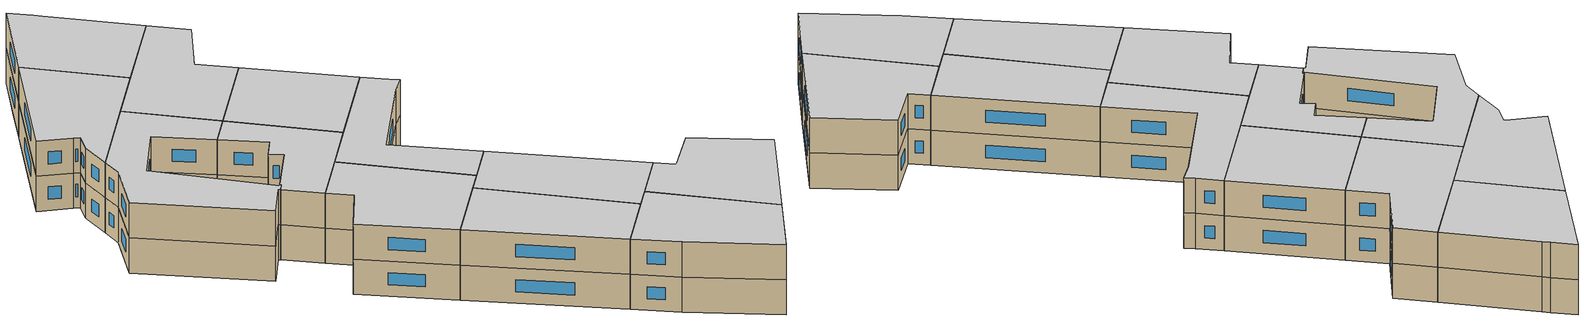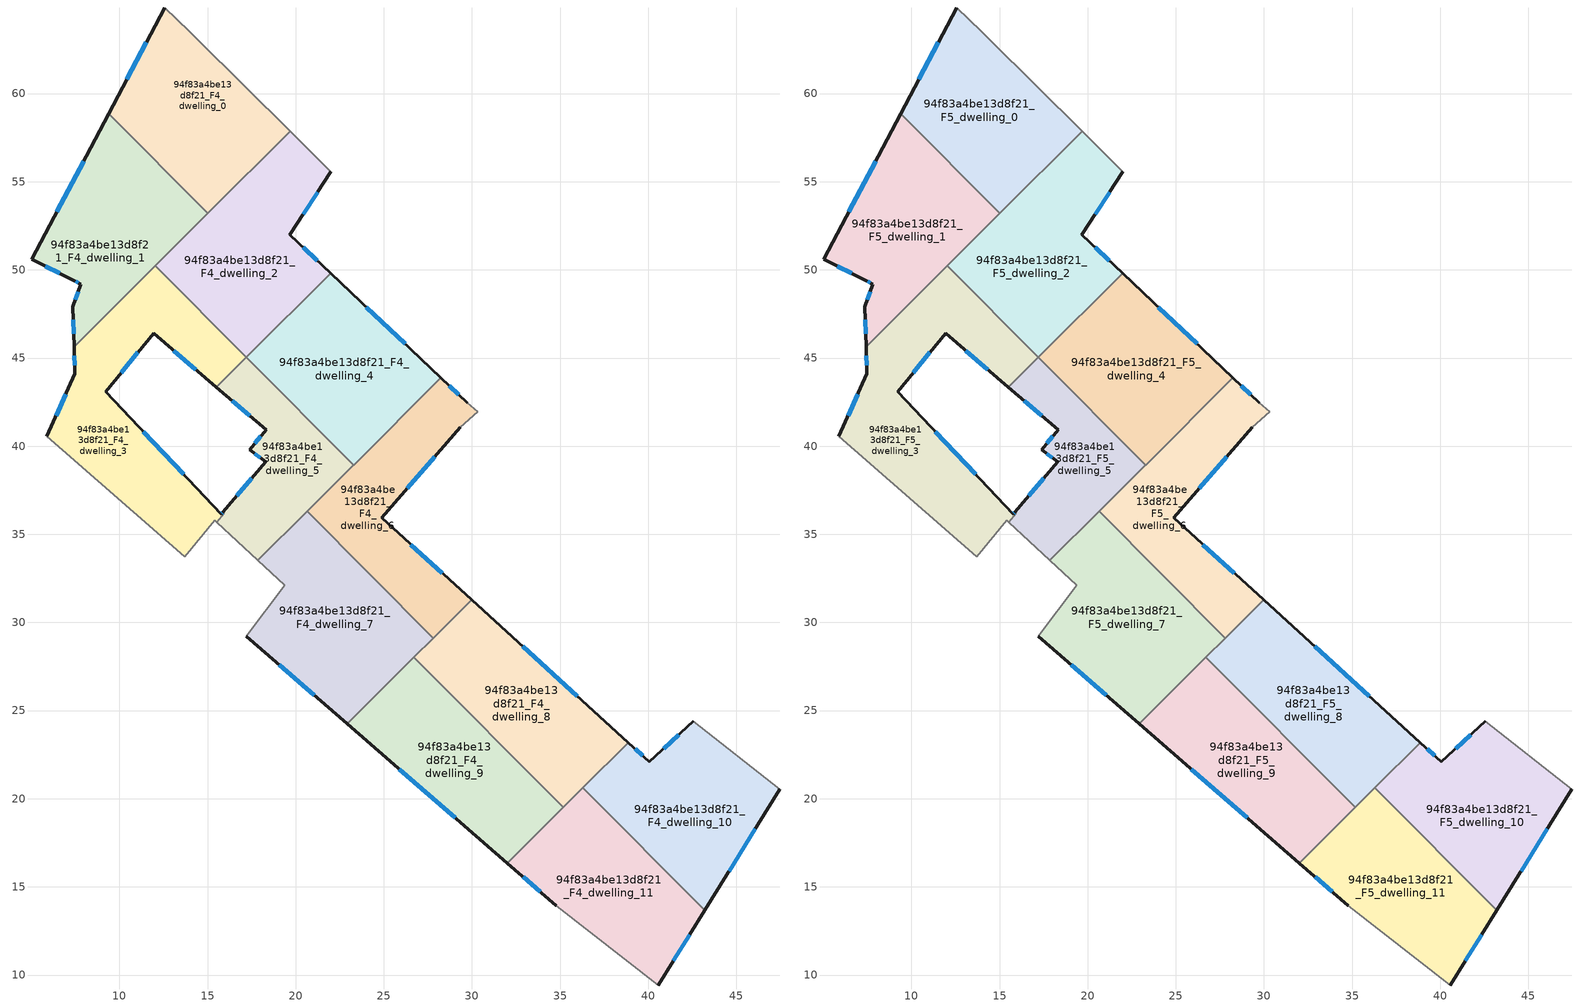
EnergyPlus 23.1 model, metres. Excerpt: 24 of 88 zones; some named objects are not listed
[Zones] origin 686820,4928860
94f83a4be13d8f21_F4_dwelling_0
 floor to 94f83a4be13d8f21_F3_dwelling_0 (EU_floor_Construction): 14.44,63.06 19.69,57.86 16.75,54.93 10.58,61.12 12.56,64.85 13.97,63.53 z12
 floor to 94f83a4be13d8f21_F3_dwelling_1 (EU_floor_Construction): 10.58,61.12 16.75,54.93 15.03,53.21 9.39,58.86 z12
 wall outside (EU_wall_Construction): 12.56,64.85 9.39,58.86 z12:15
 wall to 94f83a4be13d8f21_F4_dwelling_1 (EU_wall_Construction): 9.39,58.86 15.03,53.21 z12:15
 wall adiabatic (EU_wall_Construction): 19.69,57.86 14.44,63.06 13.97,63.53 12.56,64.85 z12:15
 wall to 94f83a4be13d8f21_F4_dwelling_2 (EU_wall_Construction): 15.03,53.21 19.69,57.86 z12:15
 window (EU_Window_Construction): 11.53,62.91 10.42,60.81 z12.98:14.02
94f83a4be13d8f21_F4_dwelling_1
 floor to 94f83a4be13d8f21_F3_dwelling_2 (EU_floor_Construction): 8.12,56.46 13.19,51.38 7.43,45.64 7.35,47.89 7.81,49.18 7.37,49.42 5.02,50.59 z12
 floor to 94f83a4be13d8f21_F3_dwelling_1 (EU_floor_Construction): 9.39,58.86 15.03,53.21 13.19,51.38 8.12,56.46 z12
 wall outside (EU_wall_Construction): 9.39,58.86 5.02,50.59 7.37,49.42 7.81,49.18 7.35,47.89 7.43,45.64 z12:15
 wall to 94f83a4be13d8f21_F4_dwelling_3 (EU_wall_Construction): 7.43,45.64 12.03,50.22 z12:15
 wall to 94f83a4be13d8f21_F4_dwelling_2 (EU_wall_Construction): 12.03,50.22 15.03,53.21 z12:15
 window (EU_Window_Construction): 7.51,49.34 7.67,49.26 / 5.78,50.21 6.61,49.8 / 7.97,56.17 6.44,53.28 / 7.38,47.16 7.4,46.37 / 7.66,48.77 7.5,48.31 z12.98:14.02
94f83a4be13d8f21_F4_dwelling_10
 floor to 94f83a4be13d8f21_F3_dwelling_11 (EU_floor_Construction): 47.47,20.53 43.2,13.67 36.28,20.61 38.86,23.18 40.07,22.08 42.55,24.39 z12
 wall outside (EU_wall_Construction): 42.55,24.39 40.07,22.08 38.86,23.18 / 43.2,13.67 47.47,20.53 z12:15
 wall to 94f83a4be13d8f21_F4_dwelling_11 (EU_wall_Construction): 36.28,20.61 43.2,13.67 z12:15
 wall adiabatic (EU_wall_Construction): 47.47,20.53 42.55,24.39 z12:15
 wall to 94f83a4be13d8f21_F4_dwelling_8 (EU_wall_Construction): 38.86,23.18 36.28,20.61 z12:15
 window (EU_Window_Construction): 39.68,22.44 39.26,22.83 / 41.74,23.64 40.88,22.84 / 44.59,15.9 46.08,18.3 z12.98:14.02
94f83a4be13d8f21_F4_dwelling_11
 floor to 94f83a4be13d8f21_F3_dwelling_12 (EU_floor_Construction): 36.28,20.61 43.2,13.67 40.56,9.43 34.79,13.93 32.01,16.35 z12
 wall outside (EU_wall_Construction): 40.56,9.43 43.2,13.67 / 32.01,16.35 34.79,13.93 z12:15
 wall adiabatic (EU_wall_Construction): 34.79,13.93 40.56,9.43 z12:15
 wall to 94f83a4be13d8f21_F4_dwelling_9 (EU_wall_Construction): 35.18,19.51 32.01,16.35 z12:15
 wall to 94f83a4be13d8f21_F4_dwelling_8 (EU_wall_Construction): 36.28,20.61 35.18,19.51 z12:15
 window (EU_Window_Construction): 41.42,10.81 42.34,12.29 / 32.91,15.57 33.88,14.72 z12.98:14.02
94f83a4be13d8f21_F4_dwelling_2
 floor to 94f83a4be13d8f21_F3_dwelling_3 (EU_floor_Construction): 22,55.57 19.67,52 21.98,49.81 17.19,45.04 12.03,50.22 19.69,57.86 z12
 wall outside (EU_wall_Construction): 21.98,49.81 19.67,52 22,55.57 z12:15
 wall to 94f83a4be13d8f21_F4_dwelling_3 (EU_wall_Construction): 12.03,50.22 17.19,45.04 z12:15
 wall adiabatic (EU_wall_Construction): 22,55.57 19.69,57.86 z12:15
 wall to 94f83a4be13d8f21_F4_dwelling_4 (EU_wall_Construction): 17.19,45.04 21.98,49.81 z12:15
 window (EU_Window_Construction): 20.43,53.16 21.24,54.41 / 21.23,50.52 20.42,51.28 z12.98:14.02
94f83a4be13d8f21_F4_dwelling_3
 floor to 94f83a4be13d8f21_F3_dwelling_4 (EU_floor_Construction): 12.03,50.22 17.19,45.04 15.5,43.35 11.94,46.39 9.22,43.08 15.77,36.14 15.87,36.26 15.94,36.18 15.53,35.69 15.42,35.79 13.71,33.74 5.89,40.57 7.48,44.11 7.43,45.64 z12
 wall outside (EU_wall_Construction): 7.43,45.64 7.48,44.11 5.89,40.57 / 15.87,36.26 15.77,36.14 9.22,43.08 11.94,46.39 15.5,43.35 z12:15
 wall to 94f83a4be13d8f21_F4_dwelling_5 (EU_wall_Construction): 15.5,43.35 17.19,45.04 / 15.53,35.69 15.94,36.18 15.87,36.26 z12:15
 wall adiabatic (EU_wall_Construction): 5.89,40.57 13.71,33.74 15.42,35.79 15.53,35.69 z12:15
 window (EU_Window_Construction): 6.96,42.95 6.41,41.72 / 7.44,45.14 7.46,44.6 / 13.1,45.4 14.34,44.34 / 10.1,44.15 11.06,45.32 / 13.64,38.4 11.35,40.82 / 15.84,36.22 15.8,36.18 z12.98:14.02
94f83a4be13d8f21_F4_dwelling_4
 floor to 94f83a4be13d8f21_F3_dwelling_5 (EU_floor_Construction): 28.24,43.87 23.28,38.93 17.19,45.04 21.98,49.81 z12
 wall outside (EU_wall_Construction): 28.24,43.87 21.98,49.81 z12:15
 wall to 94f83a4be13d8f21_F4_dwelling_5 (EU_wall_Construction): 17.19,45.04 23.28,38.93 z12:15
 wall to 94f83a4be13d8f21_F4_dwelling_6 (EU_wall_Construction): 23.28,38.93 28.24,43.87 z12:15
 window (EU_Window_Construction): 26.21,45.8 24.02,47.88 z12.98:14.02
94f83a4be13d8f21_F4_dwelling_5
 floor to 94f83a4be13d8f21_F3_dwelling_6 (EU_floor_Construction): 17.19,45.04 23.28,38.93 17.85,33.52 15.53,35.69 15.94,36.18 15.87,36.26 18.29,39.11 17.39,39.8 18.32,40.93 15.5,43.35 z12
 wall outside (EU_wall_Construction): 15.5,43.35 18.32,40.93 17.39,39.8 18.29,39.11 15.87,36.26 z12:15
 wall adiabatic (EU_wall_Construction): 15.53,35.69 17.85,33.52 z12:15
 wall to 94f83a4be13d8f21_F4_dwelling_7 (EU_wall_Construction): 17.85,33.52 20.65,36.3 z12:15
 wall to 94f83a4be13d8f21_F4_dwelling_6 (EU_wall_Construction): 20.65,36.3 23.28,38.93 z12:15
 window (EU_Window_Construction): 17.5,38.18 16.66,37.19 / 17.68,39.58 18,39.33 / 18.02,40.57 17.69,40.17 / 16.42,42.56 17.4,41.72 z12.98:14.02
94f83a4be13d8f21_F4_dwelling_6
 floor to 94f83a4be13d8f21_F3_dwelling_7 (EU_floor_Construction): 29.72,42.47 30.34,41.95 29.33,41.08 24.87,35.93 29.98,31.28 27.81,29.12 20.65,36.3 28.24,43.87 z12
 wall outside (EU_wall_Construction): 29.98,31.28 24.87,35.93 29.33,41.08 / 29.72,42.47 28.24,43.87 z12:15
 wall to 94f83a4be13d8f21_F4_dwelling_7 (EU_wall_Construction): 20.65,36.3 27.81,29.12 z12:15
 wall adiabatic (EU_wall_Construction): 29.33,41.08 30.34,41.95 29.72,42.47 z12:15
 wall to 94f83a4be13d8f21_F4_dwelling_8 (EU_wall_Construction): 27.81,29.12 29.98,31.28 z12:15
 window (EU_Window_Construction): 28.32,32.79 26.53,34.42 / 29.24,42.93 28.72,43.42 / 26.32,37.61 27.88,39.41 z12.98:14.02
94f83a4be13d8f21_F4_dwelling_7
 floor to 94f83a4be13d8f21_F3_dwelling_8 (EU_floor_Construction): 20.65,36.3 27.81,29.12 22.92,24.25 17.2,29.21 19.37,32.11 17.85,33.52 z12
 wall outside (EU_wall_Construction): 17.2,29.21 22.92,24.25 z12:15
 wall adiabatic (EU_wall_Construction): 17.85,33.52 19.37,32.11 17.2,29.21 z12:15
 wall to 94f83a4be13d8f21_F4_dwelling_9 (EU_wall_Construction): 22.92,24.25 26.71,28.02 z12:15
 wall to 94f83a4be13d8f21_F4_dwelling_8 (EU_wall_Construction): 26.71,28.02 27.81,29.12 z12:15
 window (EU_Window_Construction): 19.06,27.6 21.06,25.86 z12.98:14.02
94f83a4be13d8f21_F4_dwelling_8
 floor to 94f83a4be13d8f21_F3_dwelling_9 (EU_floor_Construction): 38.86,23.18 35.18,19.51 26.71,28.02 29.98,31.28 z12
 wall outside (EU_wall_Construction): 38.86,23.18 29.98,31.28 z12:15
 wall to 94f83a4be13d8f21_F4_dwelling_9 (EU_wall_Construction): 26.71,28.02 35.18,19.51 z12:15
 window (EU_Window_Construction): 35.97,25.82 32.87,28.65 z12.98:14.02
94f83a4be13d8f21_F4_dwelling_9
 floor to 94f83a4be13d8f21_F3_dwelling_10 (EU_floor_Construction): 26.71,28.02 35.18,19.51 32.01,16.35 22.92,24.25 z12
 wall outside (EU_wall_Construction): 22.92,24.25 32.01,16.35 z12:15
 window (EU_Window_Construction): 25.88,21.68 29.05,18.92 z12.98:14.02
94f83a4be13d8f21_F5_dwelling_0
 floor to 94f83a4be13d8f21_F4_dwelling_0 (EU_floor_Construction): 14.44,63.06 19.69,57.86 15.03,53.21 9.39,58.86 12.56,64.85 13.97,63.53 z15
 wall outside (EU_wall_Construction): 12.56,64.85 9.39,58.86 z15:18
 wall to 94f83a4be13d8f21_F5_dwelling_1 (EU_wall_Construction): 9.39,58.86 15.03,53.21 z15:18
 wall adiabatic (EU_wall_Construction): 19.69,57.86 14.44,63.06 13.97,63.53 12.56,64.85 z15:18
 wall to 94f83a4be13d8f21_F5_dwelling_2 (EU_wall_Construction): 15.03,53.21 19.69,57.86 z15:18
 window (EU_Window_Construction): 11.53,62.91 10.42,60.81 z15.98:17.02
 ceiling to 94f83a4be13d8f21_F6_dwelling_0 (EU_floor_Construction): 19.69,57.86 14.44,63.06 13.97,63.53 12.56,64.85 9.39,58.86 15.03,53.21 z18
94f83a4be13d8f21_F5_dwelling_1
 floor to 94f83a4be13d8f21_F4_dwelling_1 (EU_floor_Construction): 9.39,58.86 15.03,53.21 7.43,45.64 7.35,47.89 7.81,49.18 7.37,49.42 5.02,50.59 z15
 wall outside (EU_wall_Construction): 9.39,58.86 5.02,50.59 7.37,49.42 7.81,49.18 7.35,47.89 7.43,45.64 z15:18
 wall to 94f83a4be13d8f21_F5_dwelling_3 (EU_wall_Construction): 7.43,45.64 12.03,50.22 z15:18
 wall to 94f83a4be13d8f21_F5_dwelling_2 (EU_wall_Construction): 12.03,50.22 15.03,53.21 z15:18
 window (EU_Window_Construction): 7.51,49.34 7.67,49.26 / 5.78,50.21 6.61,49.8 / 7.97,56.17 6.44,53.28 / 7.38,47.16 7.4,46.37 / 7.66,48.77 7.5,48.31 z15.98:17.02
 ceiling to 94f83a4be13d8f21_F6_dwelling_1 (EU_floor_Construction): 15.03,53.21 9.39,58.86 5.02,50.59 7.37,49.42 7.81,49.18 7.35,47.89 7.43,45.64 z18
94f83a4be13d8f21_F5_dwelling_10
 floor to 94f83a4be13d8f21_F4_dwelling_10 (EU_floor_Construction): 47.47,20.53 43.2,13.67 36.28,20.61 38.86,23.18 40.07,22.08 42.55,24.39 z15
 wall outside (EU_wall_Construction): 42.55,24.39 40.07,22.08 38.86,23.18 / 43.2,13.67 47.47,20.53 z15:18
 wall to 94f83a4be13d8f21_F5_dwelling_11 (EU_wall_Construction): 36.28,20.61 43.2,13.67 z15:18
 wall adiabatic (EU_wall_Construction): 47.47,20.53 42.55,24.39 z15:18
 wall to 94f83a4be13d8f21_F5_dwelling_8 (EU_wall_Construction): 38.86,23.18 36.28,20.61 z15:18
 window (EU_Window_Construction): 39.68,22.44 39.26,22.83 / 41.74,23.64 40.88,22.84 / 44.59,15.9 46.08,18.3 z15.98:17.02
 ceiling to 94f83a4be13d8f21_F6_dwelling_10 (EU_floor_Construction): 43.2,13.67 47.47,20.53 42.55,24.39 40.07,22.08 38.86,23.18 36.28,20.61 z18
94f83a4be13d8f21_F5_dwelling_11
 floor to 94f83a4be13d8f21_F4_dwelling_11 (EU_floor_Construction): 36.28,20.61 43.2,13.67 40.56,9.43 34.79,13.93 32.01,16.35 z15
 wall outside (EU_wall_Construction): 40.56,9.43 43.2,13.67 / 32.01,16.35 34.79,13.93 z15:18
 wall adiabatic (EU_wall_Construction): 34.79,13.93 40.56,9.43 z15:18
 wall to 94f83a4be13d8f21_F5_dwelling_9 (EU_wall_Construction): 35.18,19.51 32.01,16.35 z15:18
 wall to 94f83a4be13d8f21_F5_dwelling_8 (EU_wall_Construction): 36.28,20.61 35.18,19.51 z15:18
 window (EU_Window_Construction): 41.42,10.81 42.34,12.29 / 32.91,15.57 33.88,14.72 z15.98:17.02
 ceiling to 94f83a4be13d8f21_F6_dwelling_11 (EU_floor_Construction): 40.56,9.43 43.2,13.67 36.28,20.61 32.01,16.35 34.79,13.93 z18
94f83a4be13d8f21_F5_dwelling_2
 floor to 94f83a4be13d8f21_F4_dwelling_2 (EU_floor_Construction): 22,55.57 19.67,52 21.98,49.81 17.19,45.04 12.03,50.22 19.69,57.86 z15
 wall outside (EU_wall_Construction): 21.98,49.81 19.67,52 22,55.57 z15:18
 wall to 94f83a4be13d8f21_F5_dwelling_3 (EU_wall_Construction): 12.03,50.22 17.19,45.04 z15:18
 wall adiabatic (EU_wall_Construction): 22,55.57 19.69,57.86 z15:18
 wall to 94f83a4be13d8f21_F5_dwelling_4 (EU_wall_Construction): 17.19,45.04 21.98,49.81 z15:18
 window (EU_Window_Construction): 20.43,53.16 21.24,54.41 / 21.23,50.52 20.42,51.28 z15.98:17.02
 ceiling to 94f83a4be13d8f21_F6_dwelling_2 (EU_floor_Construction): 21.98,49.81 19.67,52 22,55.57 19.69,57.86 12.03,50.22 17.19,45.04 z18
94f83a4be13d8f21_F5_dwelling_3
 floor to 94f83a4be13d8f21_F4_dwelling_3 (EU_floor_Construction): 12.03,50.22 17.19,45.04 15.5,43.35 11.94,46.39 9.22,43.08 15.77,36.14 15.87,36.26 15.94,36.18 15.53,35.69 15.42,35.79 13.71,33.74 5.89,40.57 7.48,44.11 7.43,45.64 z15
 wall outside (EU_wall_Construction): 7.43,45.64 7.48,44.11 5.89,40.57 / 15.87,36.26 15.77,36.14 9.22,43.08 11.94,46.39 15.5,43.35 z15:18
 wall to 94f83a4be13d8f21_F5_dwelling_5 (EU_wall_Construction): 15.5,43.35 17.19,45.04 / 15.53,35.69 15.94,36.18 15.87,36.26 z15:18
 wall adiabatic (EU_wall_Construction): 5.89,40.57 13.71,33.74 15.42,35.79 15.53,35.69 z15:18
 window (EU_Window_Construction): 6.96,42.95 6.41,41.72 / 7.44,45.14 7.46,44.6 / 13.1,45.4 14.34,44.34 / 10.1,44.15 11.06,45.32 / 13.64,38.4 11.35,40.82 / 15.84,36.22 15.8,36.18 z15.98:17.02
 ceiling to 94f83a4be13d8f21_F6_dwelling_3 (EU_floor_Construction): 15.53,35.69 15.94,36.18 15.87,36.26 15.77,36.14 9.22,43.08 11.94,46.39 15.5,43.35 17.19,45.04 12.03,50.22 7.43,45.64 7.48,44.11 5.89,40.57 13.71,33.74 15.42,35.79 z18
94f83a4be13d8f21_F5_dwelling_4
 floor to 94f83a4be13d8f21_F4_dwelling_4 (EU_floor_Construction): 28.24,43.87 23.28,38.93 17.19,45.04 21.98,49.81 z15
 wall outside (EU_wall_Construction): 28.24,43.87 21.98,49.81 z15:18
 wall to 94f83a4be13d8f21_F5_dwelling_5 (EU_wall_Construction): 17.19,45.04 23.28,38.93 z15:18
 wall to 94f83a4be13d8f21_F5_dwelling_6 (EU_wall_Construction): 23.28,38.93 28.24,43.87 z15:18
 window (EU_Window_Construction): 26.21,45.8 24.02,47.88 z15.98:17.02
 ceiling to 94f83a4be13d8f21_F6_dwelling_4 (EU_floor_Construction): 28.24,43.87 21.98,49.81 17.19,45.04 23.28,38.93 z18
94f83a4be13d8f21_F5_dwelling_5
 floor to 94f83a4be13d8f21_F4_dwelling_5 (EU_floor_Construction): 17.19,45.04 23.28,38.93 17.85,33.52 15.53,35.69 15.94,36.18 15.87,36.26 18.29,39.11 17.39,39.8 18.32,40.93 15.5,43.35 z15
 wall outside (EU_wall_Construction): 15.5,43.35 18.32,40.93 17.39,39.8 18.29,39.11 15.87,36.26 z15:18
 wall adiabatic (EU_wall_Construction): 15.53,35.69 17.85,33.52 z15:18
 wall to 94f83a4be13d8f21_F5_dwelling_7 (EU_wall_Construction): 17.85,33.52 20.65,36.3 z15:18
 wall to 94f83a4be13d8f21_F5_dwelling_6 (EU_wall_Construction): 20.65,36.3 23.28,38.93 z15:18
 window (EU_Window_Construction): 17.5,38.18 16.66,37.19 / 17.68,39.58 18,39.33 / 18.02,40.57 17.69,40.17 / 16.42,42.56 17.4,41.72 z15.98:17.02
 ceiling to 94f83a4be13d8f21_F6_dwelling_5 (EU_floor_Construction): 23.28,38.93 17.19,45.04 15.5,43.35 18.32,40.93 17.39,39.8 18.29,39.11 15.87,36.26 15.94,36.18 15.53,35.69 17.85,33.52 z18
94f83a4be13d8f21_F5_dwelling_6
 floor to 94f83a4be13d8f21_F4_dwelling_6 (EU_floor_Construction): 29.72,42.47 30.34,41.95 29.33,41.08 24.87,35.93 29.98,31.28 27.81,29.12 20.65,36.3 28.24,43.87 z15
 wall outside (EU_wall_Construction): 29.98,31.28 24.87,35.93 29.33,41.08 / 29.72,42.47 28.24,43.87 z15:18
 wall to 94f83a4be13d8f21_F5_dwelling_7 (EU_wall_Construction): 20.65,36.3 27.81,29.12 z15:18
 wall adiabatic (EU_wall_Construction): 29.33,41.08 30.34,41.95 29.72,42.47 z15:18
 wall to 94f83a4be13d8f21_F5_dwelling_8 (EU_wall_Construction): 27.81,29.12 29.98,31.28 z15:18
 window (EU_Window_Construction): 28.32,32.79 26.53,34.42 / 29.24,42.93 28.72,43.42 / 26.32,37.61 27.88,39.41 z15.98:17.02
 ceiling to 94f83a4be13d8f21_F6_dwelling_6 (EU_floor_Construction): 29.98,31.28 24.87,35.93 29.33,41.08 30.34,41.95 29.72,42.47 28.24,43.87 20.65,36.3 27.81,29.12 z18
94f83a4be13d8f21_F5_dwelling_7
 floor to 94f83a4be13d8f21_F4_dwelling_7 (EU_floor_Construction): 20.65,36.3 27.81,29.12 22.92,24.25 17.2,29.21 19.37,32.11 17.85,33.52 z15
 wall outside (EU_wall_Construction): 17.2,29.21 22.92,24.25 z15:18
 wall adiabatic (EU_wall_Construction): 17.85,33.52 19.37,32.11 17.2,29.21 z15:18
 wall to 94f83a4be13d8f21_F5_dwelling_9 (EU_wall_Construction): 22.92,24.25 26.71,28.02 z15:18
 wall to 94f83a4be13d8f21_F5_dwelling_8 (EU_wall_Construction): 26.71,28.02 27.81,29.12 z15:18
 window (EU_Window_Construction): 19.06,27.6 21.06,25.86 z15.98:17.02
 ceiling to 94f83a4be13d8f21_F6_dwelling_7 (EU_floor_Construction): 27.81,29.12 20.65,36.3 17.85,33.52 19.37,32.11 17.2,29.21 22.92,24.25 z18
94f83a4be13d8f21_F5_dwelling_8
 floor to 94f83a4be13d8f21_F4_dwelling_8 (EU_floor_Construction): 38.86,23.18 35.18,19.51 26.71,28.02 29.98,31.28 z15
 wall outside (EU_wall_Construction): 38.86,23.18 29.98,31.28 z15:18
 wall to 94f83a4be13d8f21_F5_dwelling_9 (EU_wall_Construction): 26.71,28.02 35.18,19.51 z15:18
 window (EU_Window_Construction): 35.97,25.82 32.87,28.65 z15.98:17.02
 ceiling to 94f83a4be13d8f21_F6_dwelling_8 (EU_floor_Construction): 38.86,23.18 29.98,31.28 26.71,28.02 35.18,19.51 z18
94f83a4be13d8f21_F5_dwelling_9
 floor to 94f83a4be13d8f21_F4_dwelling_9 (EU_floor_Construction): 26.71,28.02 35.18,19.51 32.01,16.35 22.92,24.25 z15
 wall outside (EU_wall_Construction): 22.92,24.25 32.01,16.35 z15:18
 window (EU_Window_Construction): 25.88,21.68 29.05,18.92 z15.98:17.02
 ceiling to 94f83a4be13d8f21_F6_dwelling_9 (EU_floor_Construction): 35.18,19.51 26.71,28.02 22.92,24.25 32.01,16.35 z18
[Building]
EU S2 Campaign: North Axis=0; Terrain=City; Solar Distribution=FullExterior
[Site:Location]
Bologna: Latitude=44.5; Longitude=11.25; Time Zone=1; Elevation=37
[SizingPeriod:WeatherFileDays]
AnnualSizingPeriod: Begin Month=1; Begin Day of Month=1; End Month=12; End Day of Month=31; Day of Week for Start Day=Monday; Use Weather File Daylight Saving Period=No; Use Weather File Rain and Snow Indicators=No
[MATERIAL]
EU_InternalMass_Material: Roughness=MediumRough; Thickness=0.1; Conductivity=1; Density=1800; Specific Heat=900; Thermal Absorptance=0.9; Solar Absorptance=0.7; Visible Absorptance=0.7
[MATERIAL:NOMASS] Roughness=MediumRough; Thermal Absorptance=0.9; Solar Absorptance=0.7; Visible Absorptance=0.7
Name | Thermal Resistance
EU_wall_NoMass | 0.905828
EU_floor_NoMass | 0.67114
[WINDOWMATERIAL:SIMPLEGLAZINGSYSTEM]
EU_Window_SimpleGlazing: UFactor=4.52486; Solar Heat Gain Coefficient=0.85; Visible Transmittance=0.85
[CONSTRUCTION]
EU_wall_Construction: EU_wall_NoMass
EU_floor_Construction: EU_floor_NoMass
EU_Window_Construction: EU_Window_SimpleGlazing
EU_InternalMass_Construction: EU_InternalMass_Material
[ZONE] Type=1; Multiplier=1; Ceiling Height=autocalculate; Floor Area=autocalculate; Part of Total Floor Area=Yes
Name | Volume
94f83a4be13d8f21_F4_dwelling_0; 94f83a4be13d8f21_F5_dwelling_0 | 176.87
94f83a4be13d8f21_F4_dwelling_1; 94f83a4be13d8f21_F5_dwelling_1 | 176.852
94f83a4be13d8f21_F4_dwelling_10; 94f83a4be13d8f21_F5_dwelling_10 | 181.128
94f83a4be13d8f21_F4_dwelling_11; 94f83a4be13d8f21_F5_dwelling_11 | 172.608
94f83a4be13d8f21_F4_dwelling_2; 94f83a4be13d8f21_F5_dwelling_2 | 192.832
94f83a4be13d8f21_F4_dwelling_3; 94f83a4be13d8f21_F5_dwelling_3 | 216.627
94f83a4be13d8f21_F4_dwelling_4; 94f83a4be13d8f21_F5_dwelling_4 | 177.959
94f83a4be13d8f21_F4_dwelling_5; 94f83a4be13d8f21_F5_dwelling_5 | 120.029
94f83a4be13d8f21_F4_dwelling_6; 94f83a4be13d8f21_F5_dwelling_6 | 158.06
94f83a4be13d8f21_F4_dwelling_7; 94f83a4be13d8f21_F5_dwelling_7 | 195.683
94f83a4be13d8f21_F4_dwelling_8; 94f83a4be13d8f21_F5_dwelling_8 | 176.851
94f83a4be13d8f21_F4_dwelling_9; 94f83a4be13d8f21_F5_dwelling_9 | 176.872
[INTERNALMASS] Construction=EU_InternalMass_Construction
Name | Zone or ZoneList | Surface Area
94f83a4be13d8f21_F4_dwelling_0_EU_InternalMass | 94f83a4be13d8f21_F4_dwelling_0 | 58.9565
94f83a4be13d8f21_F4_dwelling_1_EU_InternalMass | 94f83a4be13d8f21_F4_dwelling_1 | 58.9508
94f83a4be13d8f21_F4_dwelling_2_EU_InternalMass | 94f83a4be13d8f21_F4_dwelling_2 | 64.2773
94f83a4be13d8f21_F4_dwelling_3_EU_InternalMass | 94f83a4be13d8f21_F4_dwelling_3 | 72.2076
94f83a4be13d8f21_F4_dwelling_4_EU_InternalMass | 94f83a4be13d8f21_F4_dwelling_4 | 59.3194
94f83a4be13d8f21_F4_dwelling_5_EU_InternalMass | 94f83a4be13d8f21_F4_dwelling_5 | 40.0087
94f83a4be13d8f21_F4_dwelling_6_EU_InternalMass | 94f83a4be13d8f21_F4_dwelling_6 | 52.6863
94f83a4be13d8f21_F4_dwelling_7_EU_InternalMass | 94f83a4be13d8f21_F4_dwelling_7 | 65.2274
94f83a4be13d8f21_F4_dwelling_8_EU_InternalMass | 94f83a4be13d8f21_F4_dwelling_8 | 58.9502
94f83a4be13d8f21_F4_dwelling_9_EU_InternalMass | 94f83a4be13d8f21_F4_dwelling_9 | 58.9576
94f83a4be13d8f21_F4_dwelling_10_EU_InternalMass | 94f83a4be13d8f21_F4_dwelling_10 | 60.376
94f83a4be13d8f21_F4_dwelling_11_EU_InternalMass | 94f83a4be13d8f21_F4_dwelling_11 | 57.5357
94f83a4be13d8f21_F5_dwelling_0_EU_InternalMass | 94f83a4be13d8f21_F5_dwelling_0 | 58.9565
94f83a4be13d8f21_F5_dwelling_1_EU_InternalMass | 94f83a4be13d8f21_F5_dwelling_1 | 58.9508
94f83a4be13d8f21_F5_dwelling_2_EU_InternalMass | 94f83a4be13d8f21_F5_dwelling_2 | 64.2773
94f83a4be13d8f21_F5_dwelling_3_EU_InternalMass | 94f83a4be13d8f21_F5_dwelling_3 | 72.2076
94f83a4be13d8f21_F5_dwelling_4_EU_InternalMass | 94f83a4be13d8f21_F5_dwelling_4 | 59.3194
94f83a4be13d8f21_F5_dwelling_5_EU_InternalMass | 94f83a4be13d8f21_F5_dwelling_5 | 40.0087
94f83a4be13d8f21_F5_dwelling_6_EU_InternalMass | 94f83a4be13d8f21_F5_dwelling_6 | 52.6863
94f83a4be13d8f21_F5_dwelling_7_EU_InternalMass | 94f83a4be13d8f21_F5_dwelling_7 | 65.2274
94f83a4be13d8f21_F5_dwelling_8_EU_InternalMass | 94f83a4be13d8f21_F5_dwelling_8 | 58.9502
94f83a4be13d8f21_F5_dwelling_9_EU_InternalMass | 94f83a4be13d8f21_F5_dwelling_9 | 58.9576
94f83a4be13d8f21_F5_dwelling_10_EU_InternalMass | 94f83a4be13d8f21_F5_dwelling_10 | 60.376
94f83a4be13d8f21_F5_dwelling_11_EU_InternalMass | 94f83a4be13d8f21_F5_dwelling_11 | 57.5357
[OTHEREQUIPMENT] Fuel Type=Electricity; Design Level Calculation Method=Watts/Area; Power per Zone Floor Area=1; Fraction Latent=0; Fraction Radiant=0; Fraction Lost=0; Carbon Dioxide Generation Rate=0; EndUse Subcategory=EU_Step8_InternalGains
Name | Zone or ZoneList or Space or SpaceList | Schedule
EU_Step8_InternalGain_94f83a4be13d8f21_F4_dwelling_0_f000 | 94f83a4be13d8f21_F4_dwelling_0 | EU_Step8_GainSchedule_94f83a4be13d8f21_F4_dwelling_0_f000
EU_Step8_InternalGain_94f83a4be13d8f21_F4_dwelling_1_f000 | 94f83a4be13d8f21_F4_dwelling_1 | EU_Step8_GainSchedule_94f83a4be13d8f21_F4_dwelling_1_f000
EU_Step8_InternalGain_94f83a4be13d8f21_F4_dwelling_2_f000 | 94f83a4be13d8f21_F4_dwelling_2 | EU_Step8_GainSchedule_94f83a4be13d8f21_F4_dwelling_2_f000
EU_Step8_InternalGain_94f83a4be13d8f21_F4_dwelling_3_f000 | 94f83a4be13d8f21_F4_dwelling_3 | EU_Step8_GainSchedule_94f83a4be13d8f21_F4_dwelling_3_f000
EU_Step8_InternalGain_94f83a4be13d8f21_F4_dwelling_4_f000 | 94f83a4be13d8f21_F4_dwelling_4 | EU_Step8_GainSchedule_94f83a4be13d8f21_F4_dwelling_4_f000
EU_Step8_InternalGain_94f83a4be13d8f21_F4_dwelling_5_f000 | 94f83a4be13d8f21_F4_dwelling_5 | EU_Step8_GainSchedule_94f83a4be13d8f21_F4_dwelling_5_f000
EU_Step8_InternalGain_94f83a4be13d8f21_F4_dwelling_6_f000 | 94f83a4be13d8f21_F4_dwelling_6 | EU_Step8_GainSchedule_94f83a4be13d8f21_F4_dwelling_6_f000
EU_Step8_InternalGain_94f83a4be13d8f21_F4_dwelling_7_f000 | 94f83a4be13d8f21_F4_dwelling_7 | EU_Step8_GainSchedule_94f83a4be13d8f21_F4_dwelling_7_f000
EU_Step8_InternalGain_94f83a4be13d8f21_F4_dwelling_8_f000 | 94f83a4be13d8f21_F4_dwelling_8 | EU_Step8_GainSchedule_94f83a4be13d8f21_F4_dwelling_8_f000
EU_Step8_InternalGain_94f83a4be13d8f21_F4_dwelling_9_f000 | 94f83a4be13d8f21_F4_dwelling_9 | EU_Step8_GainSchedule_94f83a4be13d8f21_F4_dwelling_9_f000
EU_Step8_InternalGain_94f83a4be13d8f21_F4_dwelling_10_f000 | 94f83a4be13d8f21_F4_dwelling_10 | EU_Step8_GainSchedule_94f83a4be13d8f21_F4_dwelling_10_f000
EU_Step8_InternalGain_94f83a4be13d8f21_F4_dwelling_11_f000 | 94f83a4be13d8f21_F4_dwelling_11 | EU_Step8_GainSchedule_94f83a4be13d8f21_F4_dwelling_11_f000
EU_Step8_InternalGain_94f83a4be13d8f21_F5_dwelling_0_f000 | 94f83a4be13d8f21_F5_dwelling_0 | EU_Step8_GainSchedule_94f83a4be13d8f21_F5_dwelling_0_f000
EU_Step8_InternalGain_94f83a4be13d8f21_F5_dwelling_1_f000 | 94f83a4be13d8f21_F5_dwelling_1 | EU_Step8_GainSchedule_94f83a4be13d8f21_F5_dwelling_1_f000
EU_Step8_InternalGain_94f83a4be13d8f21_F5_dwelling_2_f000 | 94f83a4be13d8f21_F5_dwelling_2 | EU_Step8_GainSchedule_94f83a4be13d8f21_F5_dwelling_2_f000
EU_Step8_InternalGain_94f83a4be13d8f21_F5_dwelling_3_f000 | 94f83a4be13d8f21_F5_dwelling_3 | EU_Step8_GainSchedule_94f83a4be13d8f21_F5_dwelling_3_f000
EU_Step8_InternalGain_94f83a4be13d8f21_F5_dwelling_4_f000 | 94f83a4be13d8f21_F5_dwelling_4 | EU_Step8_GainSchedule_94f83a4be13d8f21_F5_dwelling_4_f000
EU_Step8_InternalGain_94f83a4be13d8f21_F5_dwelling_5_f000 | 94f83a4be13d8f21_F5_dwelling_5 | EU_Step8_GainSchedule_94f83a4be13d8f21_F5_dwelling_5_f000
EU_Step8_InternalGain_94f83a4be13d8f21_F5_dwelling_6_f000 | 94f83a4be13d8f21_F5_dwelling_6 | EU_Step8_GainSchedule_94f83a4be13d8f21_F5_dwelling_6_f000
EU_Step8_InternalGain_94f83a4be13d8f21_F5_dwelling_7_f000 | 94f83a4be13d8f21_F5_dwelling_7 | EU_Step8_GainSchedule_94f83a4be13d8f21_F5_dwelling_7_f000
EU_Step8_InternalGain_94f83a4be13d8f21_F5_dwelling_8_f000 | 94f83a4be13d8f21_F5_dwelling_8 | EU_Step8_GainSchedule_94f83a4be13d8f21_F5_dwelling_8_f000
EU_Step8_InternalGain_94f83a4be13d8f21_F5_dwelling_9_f000 | 94f83a4be13d8f21_F5_dwelling_9 | EU_Step8_GainSchedule_94f83a4be13d8f21_F5_dwelling_9_f000
EU_Step8_InternalGain_94f83a4be13d8f21_F5_dwelling_10_f000 | 94f83a4be13d8f21_F5_dwelling_10 | EU_Step8_GainSchedule_94f83a4be13d8f21_F5_dwelling_10_f000
EU_Step8_InternalGain_94f83a4be13d8f21_F5_dwelling_11_f000 | 94f83a4be13d8f21_F5_dwelling_11 | EU_Step8_GainSchedule_94f83a4be13d8f21_F5_dwelling_11_f000
[ZONEVENTILATION:DESIGNFLOWRATE] Schedule=EU_AlwaysOn; Design Flow Rate Calculation Method=AirChanges/Hour; Air Changes per Hour=0.73129; Ventilation Type=Natural; Fan Pressure Rise=0; Fan Total Efficiency=1; Constant Term Coefficient=1; Temperature Term Coefficient=0; Velocity Term Coefficient=0; Velocity Squared Term Coefficient=0; Minimum Indoor Temperature=-100; Maximum Indoor Temperature=100; Delta Temperature=-100; Minimum Outdoor Temperature=-100; Maximum Outdoor Temperature=100; Maximum Wind Speed=40
Name | Zone or ZoneList or Space or SpaceList
EU_ConstantAir_94f83a4be13d8f21_F4_dwelling_0 | 94f83a4be13d8f21_F4_dwelling_0
EU_ConstantAir_94f83a4be13d8f21_F4_dwelling_1 | 94f83a4be13d8f21_F4_dwelling_1
EU_ConstantAir_94f83a4be13d8f21_F4_dwelling_2 | 94f83a4be13d8f21_F4_dwelling_2
EU_ConstantAir_94f83a4be13d8f21_F4_dwelling_3 | 94f83a4be13d8f21_F4_dwelling_3
EU_ConstantAir_94f83a4be13d8f21_F4_dwelling_4 | 94f83a4be13d8f21_F4_dwelling_4
EU_ConstantAir_94f83a4be13d8f21_F4_dwelling_5 | 94f83a4be13d8f21_F4_dwelling_5
EU_ConstantAir_94f83a4be13d8f21_F4_dwelling_6 | 94f83a4be13d8f21_F4_dwelling_6
EU_ConstantAir_94f83a4be13d8f21_F4_dwelling_7 | 94f83a4be13d8f21_F4_dwelling_7
EU_ConstantAir_94f83a4be13d8f21_F4_dwelling_8 | 94f83a4be13d8f21_F4_dwelling_8
EU_ConstantAir_94f83a4be13d8f21_F4_dwelling_9 | 94f83a4be13d8f21_F4_dwelling_9
EU_ConstantAir_94f83a4be13d8f21_F4_dwelling_10 | 94f83a4be13d8f21_F4_dwelling_10
EU_ConstantAir_94f83a4be13d8f21_F4_dwelling_11 | 94f83a4be13d8f21_F4_dwelling_11
EU_ConstantAir_94f83a4be13d8f21_F5_dwelling_0 | 94f83a4be13d8f21_F5_dwelling_0
EU_ConstantAir_94f83a4be13d8f21_F5_dwelling_1 | 94f83a4be13d8f21_F5_dwelling_1
EU_ConstantAir_94f83a4be13d8f21_F5_dwelling_2 | 94f83a4be13d8f21_F5_dwelling_2
EU_ConstantAir_94f83a4be13d8f21_F5_dwelling_3 | 94f83a4be13d8f21_F5_dwelling_3
EU_ConstantAir_94f83a4be13d8f21_F5_dwelling_4 | 94f83a4be13d8f21_F5_dwelling_4
EU_ConstantAir_94f83a4be13d8f21_F5_dwelling_5 | 94f83a4be13d8f21_F5_dwelling_5
EU_ConstantAir_94f83a4be13d8f21_F5_dwelling_6 | 94f83a4be13d8f21_F5_dwelling_6
EU_ConstantAir_94f83a4be13d8f21_F5_dwelling_7 | 94f83a4be13d8f21_F5_dwelling_7
EU_ConstantAir_94f83a4be13d8f21_F5_dwelling_8 | 94f83a4be13d8f21_F5_dwelling_8
EU_ConstantAir_94f83a4be13d8f21_F5_dwelling_9 | 94f83a4be13d8f21_F5_dwelling_9
EU_ConstantAir_94f83a4be13d8f21_F5_dwelling_10 | 94f83a4be13d8f21_F5_dwelling_10
EU_ConstantAir_94f83a4be13d8f21_F5_dwelling_11 | 94f83a4be13d8f21_F5_dwelling_11
[HVACTEMPLATE:ZONE:IDEALLOADSAIRSYSTEM] System Availability Schedule=EU_AlwaysOn; Maximum Heating Supply Air Temperature=50; Minimum Cooling Supply Air Temperature=13; Maximum Heating Supply Air Humidity Ratio=0.0156; Minimum Cooling Supply Air Humidity Ratio=0.0077; Heating Limit=NoLimit; Cooling Limit=NoLimit; Heating Availability Schedule=EU_AlwaysOn; Cooling Availability Schedule=EU_CoolingOff; Dehumidification Control Type=ConstantSensibleHeatRatio; Cooling Sensible Heat Ratio=0.7; Dehumidification Setpoint=60; Humidification Control Type=None; Humidification Setpoint=30; Outdoor Air Method=None; Outdoor Air Flow Rate per Person=0.00944; Outdoor Air Flow Rate per Zone Floor Area=0; Outdoor Air Flow Rate per Zone=0; Demand Controlled Ventilation Type=None; Outdoor Air Economizer Type=NoEconomizer; Heat Recovery Type=None; Sensible Heat Recovery Effectiveness=0.7; Latent Heat Recovery Effectiveness=0.65
Name | Template Thermostat
94f83a4be13d8f21_F4_dwelling_0 | EU_HeatOnly_94f83a4be13d8f21_F4_dwelling_0
94f83a4be13d8f21_F4_dwelling_1 | EU_HeatOnly_94f83a4be13d8f21_F4_dwelling_1
94f83a4be13d8f21_F4_dwelling_2 | EU_HeatOnly_94f83a4be13d8f21_F4_dwelling_2
94f83a4be13d8f21_F4_dwelling_3 | EU_HeatOnly_94f83a4be13d8f21_F4_dwelling_3
94f83a4be13d8f21_F4_dwelling_4 | EU_HeatOnly_94f83a4be13d8f21_F4_dwelling_4
94f83a4be13d8f21_F4_dwelling_5 | EU_HeatOnly_94f83a4be13d8f21_F4_dwelling_5
94f83a4be13d8f21_F4_dwelling_6 | EU_HeatOnly_94f83a4be13d8f21_F4_dwelling_6
94f83a4be13d8f21_F4_dwelling_7 | EU_HeatOnly_94f83a4be13d8f21_F4_dwelling_7
94f83a4be13d8f21_F4_dwelling_8 | EU_HeatOnly_94f83a4be13d8f21_F4_dwelling_8
94f83a4be13d8f21_F4_dwelling_9 | EU_HeatOnly_94f83a4be13d8f21_F4_dwelling_9
94f83a4be13d8f21_F4_dwelling_10 | EU_HeatOnly_94f83a4be13d8f21_F4_dwelling_10
94f83a4be13d8f21_F4_dwelling_11 | EU_HeatOnly_94f83a4be13d8f21_F4_dwelling_11
94f83a4be13d8f21_F5_dwelling_0 | EU_HeatOnly_94f83a4be13d8f21_F5_dwelling_0
94f83a4be13d8f21_F5_dwelling_1 | EU_HeatOnly_94f83a4be13d8f21_F5_dwelling_1
94f83a4be13d8f21_F5_dwelling_2 | EU_HeatOnly_94f83a4be13d8f21_F5_dwelling_2
94f83a4be13d8f21_F5_dwelling_3 | EU_HeatOnly_94f83a4be13d8f21_F5_dwelling_3
94f83a4be13d8f21_F5_dwelling_4 | EU_HeatOnly_94f83a4be13d8f21_F5_dwelling_4
94f83a4be13d8f21_F5_dwelling_5 | EU_HeatOnly_94f83a4be13d8f21_F5_dwelling_5
94f83a4be13d8f21_F5_dwelling_6 | EU_HeatOnly_94f83a4be13d8f21_F5_dwelling_6
94f83a4be13d8f21_F5_dwelling_7 | EU_HeatOnly_94f83a4be13d8f21_F5_dwelling_7
94f83a4be13d8f21_F5_dwelling_8 | EU_HeatOnly_94f83a4be13d8f21_F5_dwelling_8
94f83a4be13d8f21_F5_dwelling_9 | EU_HeatOnly_94f83a4be13d8f21_F5_dwelling_9
94f83a4be13d8f21_F5_dwelling_10 | EU_HeatOnly_94f83a4be13d8f21_F5_dwelling_10
94f83a4be13d8f21_F5_dwelling_11 | EU_HeatOnly_94f83a4be13d8f21_F5_dwelling_11
[SIZING:ZONE] Zone Cooling Design Supply Air Temperature Input Method=SupplyAirTemperature; Zone Cooling Design Supply Air Temperature=13; Zone Heating Design Supply Air Temperature Input Method=SupplyAirTemperature; Zone Heating Design Supply Air Temperature=50; Zone Cooling Design Supply Air Humidity Ratio=0.008; Zone Heating Design Supply Air Humidity Ratio=0.008; Cooling Design Air Flow Method=DesignDay; Cooling Design Air Flow Rate=0; Cooling Minimum Air Flow per Zone Floor Area=0.000762; Cooling Minimum Air Flow=0; Cooling Minimum Air Flow Fraction=0.2; Heating Design Air Flow Method=DesignDay; Heating Design Air Flow Rate=0; Heating Maximum Air Flow per Zone Floor Area=0.002032; Heating Maximum Air Flow=0.141576; Heating Maximum Air Flow Fraction=0.3; Account for Dedicated Outdoor Air System=No; Dedicated Outdoor Air System Control Strategy=NeutralSupplyAir; Dedicated Outdoor Air Low Setpoint Temperature for Design=autosize; Dedicated Outdoor Air High Setpoint Temperature for Design=autosize; Zone Load Sizing Method=Sensible Load Only No Latent Load; Zone Latent Cooling Design Supply Air Humidity Ratio Input Method=HumidityRatioDifference; Zone Cooling Design Supply Air Humidity Ratio Difference=0.005; Zone Latent Heating Design Supply Air Humidity Ratio Input Method=HumidityRatioDifference; Zone Humidification Design Supply Air Humidity Ratio Difference=0.005
94f83a4be13d8f21_F4_dwelling_0; 94f83a4be13d8f21_F4_dwelling_1; 94f83a4be13d8f21_F4_dwelling_2; 94f83a4be13d8f21_F4_dwelling_3; 94f83a4be13d8f21_F4_dwelling_4; 94f83a4be13d8f21_F4_dwelling_5; 94f83a4be13d8f21_F4_dwelling_6; 94f83a4be13d8f21_F4_dwelling_7; 94f83a4be13d8f21_F4_dwelling_8; 94f83a4be13d8f21_F4_dwelling_9; 94f83a4be13d8f21_F4_dwelling_10; 94f83a4be13d8f21_F4_dwelling_11; 94f83a4be13d8f21_F5_dwelling_0; 94f83a4be13d8f21_F5_dwelling_1; 94f83a4be13d8f21_F5_dwelling_2; 94f83a4be13d8f21_F5_dwelling_3; 94f83a4be13d8f21_F5_dwelling_4; 94f83a4be13d8f21_F5_dwelling_5; 94f83a4be13d8f21_F5_dwelling_6; 94f83a4be13d8f21_F5_dwelling_7; 94f83a4be13d8f21_F5_dwelling_8; 94f83a4be13d8f21_F5_dwelling_9; 94f83a4be13d8f21_F5_dwelling_10; 94f83a4be13d8f21_F5_dwelling_11
[SCHEDULE:CONSTANT]
Name | Hourly Value
EU_AlwaysOn | 1
EU_CoolingOff | 0
[SCHEDULE:FILE] Column Number=1; Rows to Skip at Top=0; Number of Hours of Data=8760; Column Separator=Comma; Interpolate to Timestep=No; Minutes per Item=60; Adjust Schedule for Daylight Savings=Yes
Name | File
EU_Step8_GainSchedule_94f83a4be13d8f21_F4_dwelling_0_f000 | ../../schedules/94f83a4be13d8f21/94f83a4be13d8f21_F4_dwelling_0_f000_gain.csv
EU_Step8_GainSchedule_94f83a4be13d8f21_F4_dwelling_1_f000 | ../../schedules/94f83a4be13d8f21/94f83a4be13d8f21_F4_dwelling_1_f000_gain.csv
EU_Step8_GainSchedule_94f83a4be13d8f21_F4_dwelling_2_f000 | ../../schedules/94f83a4be13d8f21/94f83a4be13d8f21_F4_dwelling_2_f000_gain.csv
EU_Step8_GainSchedule_94f83a4be13d8f21_F4_dwelling_3_f000 | ../../schedules/94f83a4be13d8f21/94f83a4be13d8f21_F4_dwelling_3_f000_gain.csv
EU_Step8_GainSchedule_94f83a4be13d8f21_F4_dwelling_4_f000 | ../../schedules/94f83a4be13d8f21/94f83a4be13d8f21_F4_dwelling_4_f000_gain.csv
EU_Step8_GainSchedule_94f83a4be13d8f21_F4_dwelling_5_f000 | ../../schedules/94f83a4be13d8f21/94f83a4be13d8f21_F4_dwelling_5_f000_gain.csv
EU_Step8_GainSchedule_94f83a4be13d8f21_F4_dwelling_6_f000 | ../../schedules/94f83a4be13d8f21/94f83a4be13d8f21_F4_dwelling_6_f000_gain.csv
EU_Step8_GainSchedule_94f83a4be13d8f21_F4_dwelling_7_f000 | ../../schedules/94f83a4be13d8f21/94f83a4be13d8f21_F4_dwelling_7_f000_gain.csv
EU_Step8_GainSchedule_94f83a4be13d8f21_F4_dwelling_8_f000 | ../../schedules/94f83a4be13d8f21/94f83a4be13d8f21_F4_dwelling_8_f000_gain.csv
EU_Step8_GainSchedule_94f83a4be13d8f21_F4_dwelling_9_f000 | ../../schedules/94f83a4be13d8f21/94f83a4be13d8f21_F4_dwelling_9_f000_gain.csv
EU_Step8_GainSchedule_94f83a4be13d8f21_F4_dwelling_10_f000 | ../../schedules/94f83a4be13d8f21/94f83a4be13d8f21_F4_dwelling_10_f000_gain.csv
EU_Step8_GainSchedule_94f83a4be13d8f21_F4_dwelling_11_f000 | ../../schedules/94f83a4be13d8f21/94f83a4be13d8f21_F4_dwelling_11_f000_gain.csv
EU_Step8_GainSchedule_94f83a4be13d8f21_F5_dwelling_0_f000 | ../../schedules/94f83a4be13d8f21/94f83a4be13d8f21_F5_dwelling_0_f000_gain.csv
EU_Step8_GainSchedule_94f83a4be13d8f21_F5_dwelling_1_f000 | ../../schedules/94f83a4be13d8f21/94f83a4be13d8f21_F5_dwelling_1_f000_gain.csv
EU_Step8_GainSchedule_94f83a4be13d8f21_F5_dwelling_2_f000 | ../../schedules/94f83a4be13d8f21/94f83a4be13d8f21_F5_dwelling_2_f000_gain.csv
EU_Step8_GainSchedule_94f83a4be13d8f21_F5_dwelling_3_f000 | ../../schedules/94f83a4be13d8f21/94f83a4be13d8f21_F5_dwelling_3_f000_gain.csv
EU_Step8_GainSchedule_94f83a4be13d8f21_F5_dwelling_4_f000 | ../../schedules/94f83a4be13d8f21/94f83a4be13d8f21_F5_dwelling_4_f000_gain.csv
EU_Step8_GainSchedule_94f83a4be13d8f21_F5_dwelling_5_f000 | ../../schedules/94f83a4be13d8f21/94f83a4be13d8f21_F5_dwelling_5_f000_gain.csv
EU_Step8_GainSchedule_94f83a4be13d8f21_F5_dwelling_6_f000 | ../../schedules/94f83a4be13d8f21/94f83a4be13d8f21_F5_dwelling_6_f000_gain.csv
EU_Step8_GainSchedule_94f83a4be13d8f21_F5_dwelling_7_f000 | ../../schedules/94f83a4be13d8f21/94f83a4be13d8f21_F5_dwelling_7_f000_gain.csv
EU_Step8_GainSchedule_94f83a4be13d8f21_F5_dwelling_8_f000 | ../../schedules/94f83a4be13d8f21/94f83a4be13d8f21_F5_dwelling_8_f000_gain.csv
EU_Step8_GainSchedule_94f83a4be13d8f21_F5_dwelling_9_f000 | ../../schedules/94f83a4be13d8f21/94f83a4be13d8f21_F5_dwelling_9_f000_gain.csv
EU_Step8_GainSchedule_94f83a4be13d8f21_F5_dwelling_10_f000 | ../../schedules/94f83a4be13d8f21/94f83a4be13d8f21_F5_dwelling_10_f000_gain.csv
EU_Step8_GainSchedule_94f83a4be13d8f21_F5_dwelling_11_f000 | ../../schedules/94f83a4be13d8f21/94f83a4be13d8f21_F5_dwelling_11_f000_gain.csv
